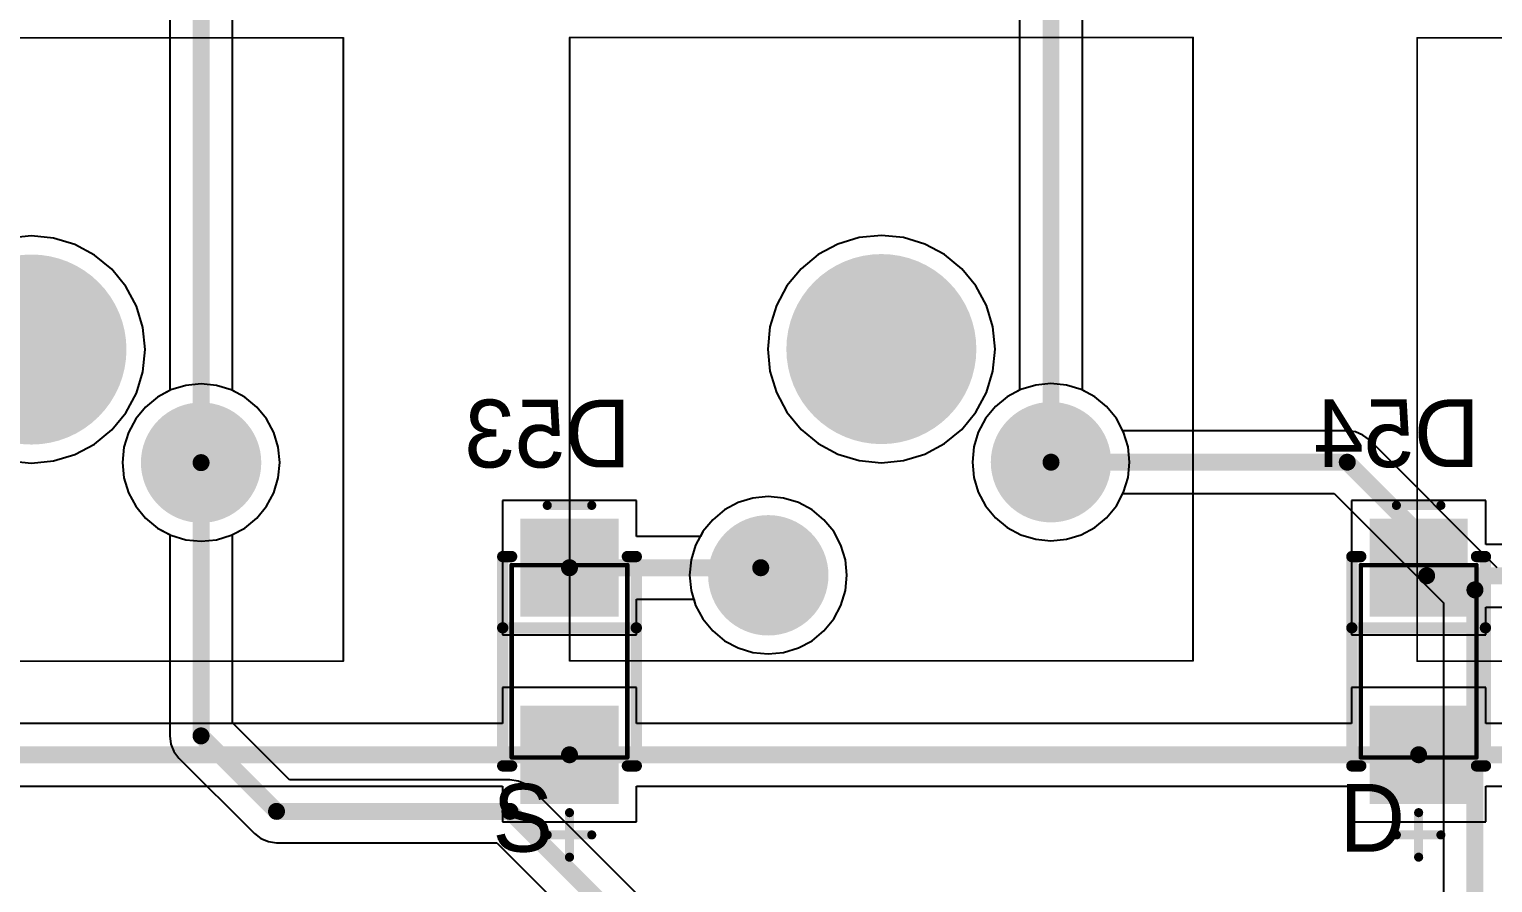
# Model space of a CAD drawing. Header units: millimetres. Extents: x 25 to 374, y 23 to 150.
# Drawn here: x 68.28 to 101.16, y 61.13 to 80.29 of the extents above; entities that cross this region are included whole.
import ezdxf

# ---------------------------------------------------------------- set-up
doc = ezdxf.new("R2010")
doc.units = ezdxf.units.MM
for name, color, linetype in [('BottomLayer', 5, 'Continuous'), ('BottomOverlay', 54, 'Continuous'), ('BottomPaste', 16, 'Continuous'), ('BottomSolder', 6, 'Continuous'), ('Mechanical1', 6, 'Continuous'), ('Mechanical13', 56, 'Continuous'), ('Mechanical15', 56, 'Continuous'), ('MultiLayer', 9, 'Continuous'), ('PadHoleLayer', 156, 'Continuous'), ('TopLayer', 1, 'Continuous'), ('TopOverlay', 2, 'Continuous'), ('TopSolder', 216, 'Continuous')]:
    doc.layers.add(name, color=color, linetype=linetype)

# ---------------------------------------------------------------- blocks, each defined once
blk = doc.blocks.new('SMA_DO_214AC__S1_B_81')
at = {"layer": 'BottomLayer'}
for points in [[(-1.1, -1), (-1.1, 1), (-3.1, -1), (-3.1, 1)], [(3.1, -1), (3.1, 1), (1.1, -1), (1.1, 1)]]:
    blk.add_solid(points, dxfattribs=at)
at = {"layer": 'BottomOverlay', "const_width": 0.254}
for points in [[(-2.35, 1.3), (-2.35, 1.5)], [(2.35, 1.5), (-2.35, 1.5)], [(-0.75, -1.5), (-0.75, 1.5)], [(2.35, 1.3), (2.35, 1.5)], [(-2.35, -1.5), (-2.35, -1.3)], [(2.35, -1.5), (2.35, -1.3)], [(2.35, -1.5), (-2.35, -1.5)]]:
    blk.add_lwpolyline(points, dxfattribs=at)
at = {"layer": 'BottomOverlay', "const_width": 0.127}
for points in [[(-2.414, 1.5, 1), (-2.287, 1.5, 1)], [(-2.414, 1.5, 1), (-2.287, 1.5, 1)], [(-2.414, 1.3, 1), (-2.287, 1.3, 1)], [(-0.814, 1.5, 1), (-0.687, 1.5, 1)], [(2.287, 1.5, 1), (2.414, 1.5, 1)], [(2.287, 1.5, 1), (2.414, 1.5, 1)], [(2.287, 1.3, 1), (2.414, 1.3, 1)], [(-2.414, -1.3, 1), (-2.287, -1.3, 1)], [(2.287, -1.3, 1), (2.414, -1.3, 1)], [(-2.414, -1.5, 1), (-2.287, -1.5, 1)], [(-2.414, -1.5, 1), (-2.287, -1.5, 1)], [(-0.814, -1.5, 1), (-0.687, -1.5, 1)], [(2.287, -1.5, 1), (2.414, -1.5, 1)], [(2.287, -1.5, 1), (2.414, -1.5, 1)]]:
    blk.add_lwpolyline(points, format="xyb", close=True, dxfattribs=at)
at = {"layer": 'BottomPaste'}
for points in [[(-1.1, -1), (-1.1, 1), (-3.1, -1), (-3.1, 1)], [(3.1, -1), (3.1, 1), (1.1, -1), (1.1, 1)]]:
    blk.add_solid(points, dxfattribs=at)
at = {"layer": 'BottomSolder'}
for points in [[(-0.998, -1.102), (-0.998, 1.102), (-3.202, -1.102), (-3.202, 1.102)], [(3.202, -1.102), (3.202, 1.102), (0.998, -1.102), (0.998, 1.102)]]:
    blk.add_solid(points, dxfattribs=at)
at = {"layer": 'Mechanical13', "const_width": 0.1}
for points in [[(2.16, 1.3), (-2.16, 1.3)], [(-2.16, -1.3), (-2.16, 1.3)], [(2.16, -1.3), (2.16, 1.3)], [(2.16, -1.3), (-2.16, -1.3)]]:
    blk.add_lwpolyline(points, dxfattribs=at)
at = {"layer": 'Mechanical13', "const_width": 0.05}
for points in [[(-2.185, 1.3, 1), (-2.135, 1.3, 1)], [(-2.185, 1.3, 1), (-2.135, 1.3, 1)], [(2.135, 1.3, 1), (2.185, 1.3, 1)], [(2.135, 1.3, 1), (2.185, 1.3, 1)], [(-2.185, -1.3, 1), (-2.135, -1.3, 1)], [(-2.185, -1.3, 1), (-2.135, -1.3, 1)], [(2.135, -1.3, 1), (2.185, -1.3, 1)], [(2.135, -1.3, 1), (2.185, -1.3, 1)]]:
    blk.add_lwpolyline(points, format="xyb", close=True, dxfattribs=at)
at = {"layer": 'Mechanical15', "const_width": 0.203}
for points in [[(-3.5, -0.5), (-3.5, 0.5)], [(3.9, -0.5), (3.9, 0.5)], [(4.4, 0), (3.4, 0)]]:
    blk.add_lwpolyline(points, dxfattribs=at)
at = {"layer": 'Mechanical15', "const_width": 0.102}
for points in [[(-3.551, 0.5, 1), (-3.449, 0.5, 1)], [(3.849, 0.5, 1), (3.951, 0.5, 1)], [(3.349, 0, 1), (3.451, 0, 1)], [(4.349, 0, 1), (4.451, 0, 1)], [(-3.551, -0.5, 1), (-3.449, -0.5, 1)], [(3.849, -0.5, 1), (3.951, -0.5, 1)]]:
    blk.add_lwpolyline(points, format="xyb", close=True, dxfattribs=at)
blk = doc.blocks.new('SMA_DO_214AC__S1_B_82')
at = {"layer": 'BottomLayer'}
for points in [[(-1.1, -1), (-1.1, 1), (-3.1, -1), (-3.1, 1)], [(3.1, -1), (3.1, 1), (1.1, -1), (1.1, 1)]]:
    blk.add_solid(points, dxfattribs=at)
at = {"layer": 'BottomOverlay', "const_width": 0.254}
for points in [[(-2.35, 1.3), (-2.35, 1.5)], [(2.35, 1.5), (-2.35, 1.5)], [(-0.75, -1.5), (-0.75, 1.5)], [(2.35, 1.3), (2.35, 1.5)], [(-2.35, -1.5), (-2.35, -1.3)], [(2.35, -1.5), (2.35, -1.3)], [(2.35, -1.5), (-2.35, -1.5)]]:
    blk.add_lwpolyline(points, dxfattribs=at)
at = {"layer": 'BottomOverlay', "const_width": 0.127}
for points in [[(-2.414, 1.5, 1), (-2.287, 1.5, 1)], [(-2.414, 1.5, 1), (-2.287, 1.5, 1)], [(-2.414, 1.3, 1), (-2.287, 1.3, 1)], [(-0.814, 1.5, 1), (-0.687, 1.5, 1)], [(2.287, 1.5, 1), (2.414, 1.5, 1)], [(2.287, 1.5, 1), (2.414, 1.5, 1)], [(2.287, 1.3, 1), (2.414, 1.3, 1)], [(-2.414, -1.3, 1), (-2.287, -1.3, 1)], [(2.287, -1.3, 1), (2.414, -1.3, 1)], [(-2.414, -1.5, 1), (-2.287, -1.5, 1)], [(-2.414, -1.5, 1), (-2.287, -1.5, 1)], [(-0.814, -1.5, 1), (-0.687, -1.5, 1)], [(2.287, -1.5, 1), (2.414, -1.5, 1)], [(2.287, -1.5, 1), (2.414, -1.5, 1)]]:
    blk.add_lwpolyline(points, format="xyb", close=True, dxfattribs=at)
at = {"layer": 'BottomPaste'}
for points in [[(-1.1, -1), (-1.1, 1), (-3.1, -1), (-3.1, 1)], [(3.1, -1), (3.1, 1), (1.1, -1), (1.1, 1)]]:
    blk.add_solid(points, dxfattribs=at)
at = {"layer": 'BottomSolder'}
for points in [[(-0.998, -1.102), (-0.998, 1.102), (-3.202, -1.102), (-3.202, 1.102)], [(3.202, -1.102), (3.202, 1.102), (0.998, -1.102), (0.998, 1.102)]]:
    blk.add_solid(points, dxfattribs=at)
at = {"layer": 'Mechanical13', "const_width": 0.1}
for points in [[(2.16, 1.3), (-2.16, 1.3)], [(-2.16, -1.3), (-2.16, 1.3)], [(2.16, -1.3), (2.16, 1.3)], [(2.16, -1.3), (-2.16, -1.3)]]:
    blk.add_lwpolyline(points, dxfattribs=at)
at = {"layer": 'Mechanical13', "const_width": 0.05}
for points in [[(-2.185, 1.3, 1), (-2.135, 1.3, 1)], [(-2.185, 1.3, 1), (-2.135, 1.3, 1)], [(2.135, 1.3, 1), (2.185, 1.3, 1)], [(2.135, 1.3, 1), (2.185, 1.3, 1)], [(-2.185, -1.3, 1), (-2.135, -1.3, 1)], [(-2.185, -1.3, 1), (-2.135, -1.3, 1)], [(2.135, -1.3, 1), (2.185, -1.3, 1)], [(2.135, -1.3, 1), (2.185, -1.3, 1)]]:
    blk.add_lwpolyline(points, format="xyb", close=True, dxfattribs=at)
at = {"layer": 'Mechanical15', "const_width": 0.203}
for points in [[(-3.5, -0.5), (-3.5, 0.5)], [(3.9, -0.5), (3.9, 0.5)], [(4.4, 0), (3.4, 0)]]:
    blk.add_lwpolyline(points, dxfattribs=at)
at = {"layer": 'Mechanical15', "const_width": 0.102}
for points in [[(-3.551, 0.5, 1), (-3.449, 0.5, 1)], [(3.849, 0.5, 1), (3.951, 0.5, 1)], [(3.349, 0, 1), (3.451, 0, 1)], [(4.349, 0, 1), (4.451, 0, 1)], [(-3.551, -0.5, 1), (-3.449, -0.5, 1)], [(3.849, -0.5, 1), (3.951, -0.5, 1)]]:
    blk.add_lwpolyline(points, format="xyb", close=True, dxfattribs=at)
blk = doc.blocks.new('MX_SW_3_172')
at = {"layer": 'BottomLayer'}
for points, const_width in [([(-1.016, 0, 1), (1.016, 0, 1)], 2.032), ([(3.185, -2.54, 1), (4.435, -2.54, 1)], 1.25), ([(-3.165, -5.08, 1), (-1.915, -5.08, 1)], 1.25)]:
    blk.add_lwpolyline(points, format="xyb", close=True, dxfattribs=dict(at, const_width=const_width))
at = {"layer": 'BottomSolder'}
for points, const_width in [([(-1.067, 0, 1), (1.067, 0, 1)], 2.134), ([(3.134, -2.54, 1), (4.486, -2.54, 1)], 1.352), ([(-3.216, -5.08, 1), (-1.864, -5.08, 1)], 1.352)]:
    blk.add_lwpolyline(points, format="xyb", close=True, dxfattribs=dict(at, const_width=const_width))
at = {"layer": 'Mechanical1', "const_width": 0.0381}
for points in [[(-7, -7), (-7, 7)], [(-7, 7), (7, 7)], [(7, -7), (7, 7)], [(-7, -7), (7, -7)]]:
    blk.add_lwpolyline(points, dxfattribs=at)
at = {"layer": 'Mechanical1', "const_width": 0.0191}
for points in [[(-7.01, 7, 1), (-6.99, 7, 1)], [(-7.01, 7, 1), (-6.99, 7, 1)], [(6.99, 7, 1), (7.01, 7, 1)], [(6.99, 7, 1), (7.01, 7, 1)], [(-7.01, -7, 1), (-6.99, -7, 1)], [(-7.01, -7, 1), (-6.99, -7, 1)], [(6.99, -7, 1), (7.01, -7, 1)], [(6.99, -7, 1), (7.01, -7, 1)]]:
    blk.add_lwpolyline(points, format="xyb", close=True, dxfattribs=at)
at = {"layer": 'MultiLayer'}
for points, const_width in [([(-1.016, 0, 1), (1.016, 0, 1)], 2.032), ([(3.185, -2.54, 1), (4.435, -2.54, 1)], 1.25), ([(-3.165, -5.08, 1), (-1.915, -5.08, 1)], 1.25)]:
    blk.add_lwpolyline(points, format="xyb", close=True, dxfattribs=dict(at, const_width=const_width))
at = {"layer": 'PadHoleLayer'}
for points, const_width in [([(-1.016, 0, 1), (1.016, 0, 1)], 2.032), ([(3.435, -2.54, 1), (4.185, -2.54, 1)], 0.75), ([(-2.915, -5.08, 1), (-2.165, -5.08, 1)], 0.75)]:
    blk.add_lwpolyline(points, format="xyb", close=True, dxfattribs=dict(at, const_width=const_width))
at = {"layer": 'TopLayer'}
for points, const_width in [([(-1.016, 0, 1), (1.016, 0, 1)], 2.032), ([(3.185, -2.54, 1), (4.435, -2.54, 1)], 1.25), ([(-3.165, -5.08, 1), (-1.915, -5.08, 1)], 1.25)]:
    blk.add_lwpolyline(points, format="xyb", close=True, dxfattribs=dict(at, const_width=const_width))
at = {"layer": 'TopSolder'}
for points, const_width in [([(-1.067, 0, 1), (1.067, 0, 1)], 2.134), ([(3.134, -2.54, 1), (4.486, -2.54, 1)], 1.352), ([(-3.216, -5.08, 1), (-1.864, -5.08, 1)], 1.352)]:
    blk.add_lwpolyline(points, format="xyb", close=True, dxfattribs=dict(at, const_width=const_width))
blk = doc.blocks.new('MX_SW_3_173')
at = {"layer": 'BottomLayer'}
for points, const_width in [([(-1.016, 0, 1), (1.016, 0, 1)], 2.032), ([(3.185, -2.54, 1), (4.435, -2.54, 1)], 1.25), ([(-3.165, -5.08, 1), (-1.915, -5.08, 1)], 1.25)]:
    blk.add_lwpolyline(points, format="xyb", close=True, dxfattribs=dict(at, const_width=const_width))
at = {"layer": 'BottomSolder'}
for points, const_width in [([(-1.067, 0, 1), (1.067, 0, 1)], 2.134), ([(3.134, -2.54, 1), (4.486, -2.54, 1)], 1.352), ([(-3.216, -5.08, 1), (-1.864, -5.08, 1)], 1.352)]:
    blk.add_lwpolyline(points, format="xyb", close=True, dxfattribs=dict(at, const_width=const_width))
at = {"layer": 'Mechanical1', "const_width": 0.0381}
for points in [[(-7, -7), (-7, 7)], [(-7, 7), (7, 7)], [(7, -7), (7, 7)], [(-7, -7), (7, -7)]]:
    blk.add_lwpolyline(points, dxfattribs=at)
at = {"layer": 'Mechanical1', "const_width": 0.0191}
for points in [[(-7.01, 7, 1), (-6.99, 7, 1)], [(-7.01, 7, 1), (-6.99, 7, 1)], [(6.99, 7, 1), (7.01, 7, 1)], [(6.99, 7, 1), (7.01, 7, 1)], [(-7.01, -7, 1), (-6.99, -7, 1)], [(-7.01, -7, 1), (-6.99, -7, 1)], [(6.99, -7, 1), (7.01, -7, 1)], [(6.99, -7, 1), (7.01, -7, 1)]]:
    blk.add_lwpolyline(points, format="xyb", close=True, dxfattribs=at)
at = {"layer": 'MultiLayer'}
for points, const_width in [([(-1.016, 0, 1), (1.016, 0, 1)], 2.032), ([(3.185, -2.54, 1), (4.435, -2.54, 1)], 1.25), ([(-3.165, -5.08, 1), (-1.915, -5.08, 1)], 1.25)]:
    blk.add_lwpolyline(points, format="xyb", close=True, dxfattribs=dict(at, const_width=const_width))
at = {"layer": 'PadHoleLayer'}
for points, const_width in [([(-1.016, 0, 1), (1.016, 0, 1)], 2.032), ([(3.435, -2.54, 1), (4.185, -2.54, 1)], 0.75), ([(-2.915, -5.08, 1), (-2.165, -5.08, 1)], 0.75)]:
    blk.add_lwpolyline(points, format="xyb", close=True, dxfattribs=dict(at, const_width=const_width))
at = {"layer": 'TopLayer'}
for points, const_width in [([(-1.016, 0, 1), (1.016, 0, 1)], 2.032), ([(3.185, -2.54, 1), (4.435, -2.54, 1)], 1.25), ([(-3.165, -5.08, 1), (-1.915, -5.08, 1)], 1.25)]:
    blk.add_lwpolyline(points, format="xyb", close=True, dxfattribs=dict(at, const_width=const_width))
at = {"layer": 'TopSolder'}
for points, const_width in [([(-1.067, 0, 1), (1.067, 0, 1)], 2.134), ([(3.134, -2.54, 1), (4.486, -2.54, 1)], 1.352), ([(-3.216, -5.08, 1), (-1.864, -5.08, 1)], 1.352)]:
    blk.add_lwpolyline(points, format="xyb", close=True, dxfattribs=dict(at, const_width=const_width))
blk = doc.blocks.new('MX_SW_3_174')
at = {"layer": 'BottomLayer'}
for points, const_width in [([(-1.016, 0, 1), (1.016, 0, 1)], 2.032), ([(3.185, -2.54, 1), (4.435, -2.54, 1)], 1.25), ([(-3.165, -5.08, 1), (-1.915, -5.08, 1)], 1.25)]:
    blk.add_lwpolyline(points, format="xyb", close=True, dxfattribs=dict(at, const_width=const_width))
at = {"layer": 'BottomSolder'}
for points, const_width in [([(-1.067, 0, 1), (1.067, 0, 1)], 2.134), ([(3.134, -2.54, 1), (4.486, -2.54, 1)], 1.352), ([(-3.216, -5.08, 1), (-1.864, -5.08, 1)], 1.352)]:
    blk.add_lwpolyline(points, format="xyb", close=True, dxfattribs=dict(at, const_width=const_width))
at = {"layer": 'Mechanical1', "const_width": 0.0381}
for points in [[(-7, -7), (-7, 7)], [(-7, 7), (7, 7)], [(7, -7), (7, 7)], [(-7, -7), (7, -7)]]:
    blk.add_lwpolyline(points, dxfattribs=at)
at = {"layer": 'Mechanical1', "const_width": 0.0191}
for points in [[(-7.01, 7, 1), (-6.99, 7, 1)], [(-7.01, 7, 1), (-6.99, 7, 1)], [(6.99, 7, 1), (7.01, 7, 1)], [(6.99, 7, 1), (7.01, 7, 1)], [(-7.01, -7, 1), (-6.99, -7, 1)], [(-7.01, -7, 1), (-6.99, -7, 1)], [(6.99, -7, 1), (7.01, -7, 1)], [(6.99, -7, 1), (7.01, -7, 1)]]:
    blk.add_lwpolyline(points, format="xyb", close=True, dxfattribs=at)
at = {"layer": 'MultiLayer'}
for points, const_width in [([(-1.016, 0, 1), (1.016, 0, 1)], 2.032), ([(3.185, -2.54, 1), (4.435, -2.54, 1)], 1.25), ([(-3.165, -5.08, 1), (-1.915, -5.08, 1)], 1.25)]:
    blk.add_lwpolyline(points, format="xyb", close=True, dxfattribs=dict(at, const_width=const_width))
at = {"layer": 'PadHoleLayer'}
for points, const_width in [([(-1.016, 0, 1), (1.016, 0, 1)], 2.032), ([(3.435, -2.54, 1), (4.185, -2.54, 1)], 0.75), ([(-2.915, -5.08, 1), (-2.165, -5.08, 1)], 0.75)]:
    blk.add_lwpolyline(points, format="xyb", close=True, dxfattribs=dict(at, const_width=const_width))
at = {"layer": 'TopLayer'}
for points, const_width in [([(-1.016, 0, 1), (1.016, 0, 1)], 2.032), ([(3.185, -2.54, 1), (4.435, -2.54, 1)], 1.25), ([(-3.165, -5.08, 1), (-1.915, -5.08, 1)], 1.25)]:
    blk.add_lwpolyline(points, format="xyb", close=True, dxfattribs=dict(at, const_width=const_width))
at = {"layer": 'TopSolder'}
for points, const_width in [([(-1.067, 0, 1), (1.067, 0, 1)], 2.134), ([(3.134, -2.54, 1), (4.486, -2.54, 1)], 1.352), ([(-3.216, -5.08, 1), (-1.864, -5.08, 1)], 1.352)]:
    blk.add_lwpolyline(points, format="xyb", close=True, dxfattribs=dict(at, const_width=const_width))

msp = doc.modelspace()

# ---------------------------------------------------------------- linework, layer by layer
at = {"layer": 'BottomLayer'}
for p, q in [((68.334, 75.653), (67.836, 75.604)), ((68.832, 75.604), (68.334, 75.653)), ((86.926, 75.615), (86.448, 75.469)), ((87.424, 75.664), (86.926, 75.615)), ((87.922, 75.615), (87.424, 75.664)), ((88.401, 75.469), (87.922, 75.615)), ((69.31, 75.459), (68.832, 75.604)), ((69.752, 75.223), (69.31, 75.459)), ((86.448, 75.469), (86.006, 75.234)), ((88.842, 75.234), (88.401, 75.469)), ((70.138, 74.906), (69.752, 75.223)), ((86.006, 75.234), (85.62, 74.916)), ((89.229, 74.916), (88.842, 75.234)), ((70.456, 74.519), (70.138, 74.906)), ((85.62, 74.916), (85.302, 74.529)), ((89.546, 74.529), (89.229, 74.916)), ((70.692, 74.078), (70.456, 74.519)), ((85.302, 74.529), (85.066, 74.088)), ((89.782, 74.088), (89.546, 74.529)), ((70.837, 73.599), (70.692, 74.078)), ((85.066, 74.088), (84.921, 73.609)), ((89.928, 73.609), (89.782, 74.088)), ((70.886, 73.101), (70.837, 73.599)), ((84.921, 73.609), (84.872, 73.111)), ((89.977, 73.111), (89.928, 73.609)), ((70.837, 72.603), (70.886, 73.101)), ((84.872, 73.111), (84.921, 72.613)), ((89.928, 72.613), (89.977, 73.111)), ((70.692, 72.124), (70.837, 72.603)), ((72.144, 72.328), (71.799, 72.294)), ((72.488, 72.294), (72.144, 72.328)), ((84.921, 72.613), (85.066, 72.135)), ((89.782, 72.135), (89.928, 72.613)), ((91.234, 72.338), (90.89, 72.304)), ((91.579, 72.304), (91.234, 72.338)), ((70.456, 71.683), (70.692, 72.124)), ((71.162, 72.03), (70.895, 71.81)), ((71.468, 72.193), (71.162, 72.03)), ((71.799, 72.294), (71.468, 72.193)), ((72.82, 72.193), (72.488, 72.294)), ((73.125, 72.03), (72.82, 72.193)), ((73.393, 71.81), (73.125, 72.03)), ((85.066, 72.135), (85.302, 71.693)), ((89.546, 71.693), (89.782, 72.135)), ((90.253, 72.04), (89.985, 71.82)), ((90.558, 72.203), (90.253, 72.04)), ((90.89, 72.304), (90.558, 72.203)), ((91.91, 72.203), (91.579, 72.304)), ((92.216, 72.04), (91.91, 72.203)), ((92.483, 71.82), (92.216, 72.04)), ((70.138, 71.296), (70.456, 71.683)), ((70.895, 71.81), (70.675, 71.543)), ((73.612, 71.543), (73.393, 71.81)), ((85.302, 71.693), (85.62, 71.307)), ((89.229, 71.307), (89.546, 71.693)), ((89.985, 71.82), (89.765, 71.553)), ((92.703, 71.553), (92.483, 71.82)), ((70.675, 71.543), (70.512, 71.237)), ((73.776, 71.237), (73.612, 71.543)), ((89.765, 71.553), (89.602, 71.247)), ((92.866, 71.247), (92.703, 71.553)), ((69.752, 70.979), (70.138, 71.296)), ((70.512, 71.237), (70.411, 70.906)), ((73.876, 70.906), (73.776, 71.237)), ((85.62, 71.307), (86.006, 70.989)), ((88.842, 70.989), (89.229, 71.307)), ((89.602, 71.247), (89.502, 70.916)), ((92.967, 70.916), (92.866, 71.247)), ((68.832, 70.598), (69.31, 70.743)), ((69.31, 70.743), (69.752, 70.979)), ((70.411, 70.906), (70.377, 70.561)), ((73.91, 70.561), (73.876, 70.906)), ((86.006, 70.989), (86.448, 70.753)), ((86.448, 70.753), (86.926, 70.608)), ((87.922, 70.608), (88.401, 70.753)), ((88.401, 70.753), (88.842, 70.989)), ((89.502, 70.916), (89.468, 70.571)), ((93.001, 70.571), (92.967, 70.916)), ((67.836, 70.598), (68.334, 70.549)), ((68.334, 70.549), (68.832, 70.598)), ((70.377, 70.561), (70.411, 70.217)), ((73.876, 70.217), (73.91, 70.561)), ((86.926, 70.608), (87.424, 70.559)), ((87.424, 70.559), (87.922, 70.608)), ((89.468, 70.571), (89.502, 70.227)), ((92.967, 70.227), (93.001, 70.571)), ((70.411, 70.217), (70.512, 69.885)), ((73.776, 69.885), (73.876, 70.217)), ((89.502, 70.227), (89.602, 69.895)), ((92.866, 69.895), (92.967, 70.227)), ((70.512, 69.885), (70.675, 69.58)), ((73.612, 69.58), (73.776, 69.885)), ((81.927, 69.709), (78.911, 69.709)), ((78.911, 69.709), (78.911, 66.693)), ((81.927, 68.905), (81.927, 69.709)), ((84.54, 69.764), (84.208, 69.663)), ((84.884, 69.798), (84.54, 69.764)), ((85.229, 69.764), (84.884, 69.798)), ((85.56, 69.663), (85.229, 69.764)), ((89.602, 69.895), (89.765, 69.59)), ((92.703, 69.59), (92.866, 69.895)), ((101, 69.709), (97.984, 69.709)), ((97.984, 69.709), (97.984, 66.693)), ((101, 68.726), (101, 69.709)), ((70.675, 69.58), (70.895, 69.312)), ((73.393, 69.312), (73.612, 69.58)), ((83.903, 69.5), (83.635, 69.28)), ((84.208, 69.663), (83.903, 69.5)), ((85.866, 69.5), (85.56, 69.663)), ((86.133, 69.28), (85.866, 69.5)), ((89.765, 69.59), (89.985, 69.322)), ((92.483, 69.322), (92.703, 69.59)), ((70.895, 69.312), (71.162, 69.092)), ((71.162, 69.092), (71.468, 68.929)), ((72.82, 68.929), (73.125, 69.092)), ((73.125, 69.092), (73.393, 69.312)), ((83.635, 69.28), (83.415, 69.013)), ((86.353, 69.013), (86.133, 69.28)), ((89.985, 69.322), (90.253, 69.103)), ((90.253, 69.103), (90.558, 68.939)), ((91.91, 68.939), (92.216, 69.103)), ((92.216, 69.103), (92.483, 69.322)), ((71.468, 68.929), (71.799, 68.829)), ((71.799, 68.829), (72.144, 68.795)), ((72.144, 68.795), (72.488, 68.829)), ((72.488, 68.829), (72.82, 68.929)), ((83.358, 68.905), (81.927, 68.905)), ((83.415, 69.013), (83.358, 68.905)), ((86.516, 68.707), (86.353, 69.013)), ((86.617, 68.376), (86.516, 68.707)), ((90.558, 68.939), (90.89, 68.839)), ((90.89, 68.839), (91.234, 68.805)), ((91.234, 68.805), (91.579, 68.839)), ((91.579, 68.839), (91.91, 68.939)), ((102.302, 68.726), (101, 68.726)), ((86.651, 68.031), (86.617, 68.376)), ((86.617, 67.687), (86.651, 68.031)), ((81.927, 66.693), (81.927, 67.496)), ((81.927, 67.496), (83.209, 67.496)), ((83.209, 67.496), (83.252, 67.355)), ((86.516, 67.355), (86.617, 67.687)), ((83.252, 67.355), (83.415, 67.05)), ((86.353, 67.05), (86.516, 67.355)), ((101, 66.693), (101, 67.317)), ((101, 67.317), (102.302, 67.317)), ((83.415, 67.05), (83.635, 66.782)), ((83.635, 66.782), (83.903, 66.563)), ((85.866, 66.563), (86.133, 66.782)), ((86.133, 66.782), (86.353, 67.05)), ((78.911, 66.693), (81.927, 66.693)), ((83.903, 66.563), (84.208, 66.399)), ((85.56, 66.399), (85.866, 66.563)), ((97.984, 66.693), (101, 66.693)), ((84.208, 66.399), (84.54, 66.299)), ((84.54, 66.299), (84.884, 66.265)), ((84.884, 66.265), (85.229, 66.299)), ((85.229, 66.299), (85.56, 66.399)), ((81.927, 65.509), (78.911, 65.509)), ((78.911, 65.509), (78.911, 64.705)), ((81.927, 64.705), (81.927, 65.509)), ((101, 65.509), (97.984, 65.509)), ((97.984, 65.509), (97.984, 64.705)), ((101, 64.705), (101, 65.509)), ((78.911, 64.705), (62.517, 64.705)), ((97.984, 64.705), (81.927, 64.705)), ((117.057, 64.705), (101, 64.705)), ((62.225, 63.296), (78.911, 63.296)), ((78.911, 63.296), (78.911, 62.493)), ((81.927, 62.493), (81.927, 63.296)), ((81.927, 63.296), (97.984, 63.296)), ((97.984, 63.296), (97.984, 62.493)), ((101, 62.493), (101, 63.296)), ((101, 63.296), (117.057, 63.296)), ((78.911, 62.493), (81.927, 62.493)), ((97.984, 62.493), (101, 62.493))]:
    msp.add_line(p, q, dxfattribs=at)
at = {"layer": 'BottomLayer', "const_width": 0.381}
for points in [[(80.419, 68.201), (84.715, 68.201)], [(99.672, 68.021), (103.919, 68.021)], [(62.225, 64.001), (80.419, 64.001)], [(80.419, 64.001), (99.492, 64.001)], [(99.492, 64.001), (118.565, 64.001)]]:
    msp.add_lwpolyline(points, dxfattribs=at)
at = {"layer": 'BottomLayer', "const_width": 0.191}
for points in [[(80.324, 68.201, 1), (80.514, 68.201, 1)], [(84.619, 68.201, 1), (84.81, 68.201, 1)], [(99.576, 68.021, 1), (99.767, 68.021, 1)], [(80.324, 64.001, 1), (80.514, 64.001, 1)], [(80.324, 64.001, 1), (80.514, 64.001, 1)], [(99.397, 64.001, 1), (99.587, 64.001, 1)], [(99.397, 64.001, 1), (99.587, 64.001, 1)]]:
    msp.add_lwpolyline(points, format="xyb", close=True, dxfattribs=at)
at = {"layer": 'Mechanical1', "const_width": 0.0127}
for points in [[(61.357, 80.105), (75.356, 80.105)], [(75.356, 66.106), (75.356, 80.105)], [(80.407, 80.105), (94.406, 80.105)], [(80.407, 66.106), (80.407, 80.105)], [(94.406, 66.106), (94.406, 80.105)], [(99.457, 80.105), (113.456, 80.105)], [(99.457, 66.106), (99.457, 80.105)], [(61.357, 66.106), (75.356, 66.106)], [(80.407, 66.106), (94.406, 66.106)], [(99.457, 66.106), (113.456, 66.106)]]:
    msp.add_lwpolyline(points, dxfattribs=at)
at = {"layer": 'Mechanical1', "const_width": 0.00635}
for points in [[(75.353, 80.105, 1), (75.36, 80.105, 1)], [(75.353, 80.105, 1), (75.36, 80.105, 1)], [(80.404, 80.105, 1), (80.41, 80.105, 1)], [(80.404, 80.105, 1), (80.41, 80.105, 1)], [(94.403, 80.105, 1), (94.41, 80.105, 1)], [(94.403, 80.105, 1), (94.41, 80.105, 1)], [(99.454, 80.105, 1), (99.46, 80.105, 1)], [(99.454, 80.105, 1), (99.46, 80.105, 1)], [(75.353, 66.106, 1), (75.36, 66.106, 1)], [(75.353, 66.106, 1), (75.36, 66.106, 1)], [(80.404, 66.106, 1), (80.41, 66.106, 1)], [(80.404, 66.106, 1), (80.41, 66.106, 1)], [(94.403, 66.106, 1), (94.41, 66.106, 1)], [(94.403, 66.106, 1), (94.41, 66.106, 1)], [(99.454, 66.106, 1), (99.46, 66.106, 1)], [(99.454, 66.106, 1), (99.46, 66.106, 1)]]:
    msp.add_lwpolyline(points, format="xyb", close=True, dxfattribs=at)
at = {"layer": 'TopLayer'}
for p, q in [((91.939, 72.188), (91.939, 87.577)), ((90.53, 87.285), (90.53, 72.188)), ((72.848, 72.178), (72.848, 84.879)), ((71.439, 84.587), (71.439, 72.178)), ((68.334, 75.653), (67.836, 75.604)), ((68.832, 75.604), (68.334, 75.653)), ((86.926, 75.615), (86.448, 75.469)), ((87.424, 75.664), (86.926, 75.615)), ((87.922, 75.615), (87.424, 75.664)), ((88.401, 75.469), (87.922, 75.615)), ((69.31, 75.459), (68.832, 75.604)), ((69.752, 75.223), (69.31, 75.459)), ((86.448, 75.469), (86.006, 75.234)), ((88.842, 75.234), (88.401, 75.469)), ((70.138, 74.906), (69.752, 75.223)), ((86.006, 75.234), (85.62, 74.916)), ((89.229, 74.916), (88.842, 75.234)), ((70.456, 74.519), (70.138, 74.906)), ((85.62, 74.916), (85.302, 74.529)), ((89.546, 74.529), (89.229, 74.916)), ((70.692, 74.078), (70.456, 74.519)), ((85.302, 74.529), (85.066, 74.088)), ((89.782, 74.088), (89.546, 74.529)), ((70.837, 73.599), (70.692, 74.078)), ((85.066, 74.088), (84.921, 73.609)), ((89.928, 73.609), (89.782, 74.088)), ((70.886, 73.101), (70.837, 73.599)), ((84.921, 73.609), (84.872, 73.111)), ((89.977, 73.111), (89.928, 73.609)), ((70.837, 72.603), (70.886, 73.101)), ((84.872, 73.111), (84.921, 72.613)), ((89.928, 72.613), (89.977, 73.111)), ((70.692, 72.124), (70.837, 72.603)), ((84.921, 72.613), (85.066, 72.135)), ((89.782, 72.135), (89.928, 72.613)), ((70.456, 71.683), (70.692, 72.124)), ((71.162, 72.03), (70.895, 71.81)), ((71.439, 72.178), (71.162, 72.03)), ((73.125, 72.03), (72.848, 72.178)), ((73.393, 71.81), (73.125, 72.03)), ((85.066, 72.135), (85.302, 71.693)), ((89.546, 71.693), (89.782, 72.135)), ((90.253, 72.04), (89.985, 71.82)), ((90.53, 72.188), (90.253, 72.04)), ((92.216, 72.04), (91.939, 72.188)), ((92.483, 71.82), (92.216, 72.04)), ((70.138, 71.296), (70.456, 71.683)), ((70.895, 71.81), (70.675, 71.543)), ((73.612, 71.543), (73.393, 71.81)), ((85.302, 71.693), (85.62, 71.307)), ((89.229, 71.307), (89.546, 71.693)), ((89.985, 71.82), (89.765, 71.553)), ((92.703, 71.553), (92.483, 71.82)), ((70.675, 71.543), (70.512, 71.237)), ((73.776, 71.237), (73.612, 71.543)), ((89.765, 71.553), (89.602, 71.247)), ((92.851, 71.276), (92.703, 71.553)), ((69.752, 70.979), (70.138, 71.296)), ((70.512, 71.237), (70.411, 70.906)), ((73.876, 70.906), (73.776, 71.237)), ((85.62, 71.307), (86.006, 70.989)), ((88.842, 70.989), (89.229, 71.307)), ((89.602, 71.247), (89.502, 70.916)), ((97.889, 71.276), (92.851, 71.276)), ((98.071, 71.252), (97.889, 71.276)), ((98.241, 71.181), (98.071, 71.252)), ((98.387, 71.07), (98.241, 71.181)), ((101.255, 68.202), (98.387, 71.07)), ((68.832, 70.598), (69.31, 70.743)), ((69.31, 70.743), (69.752, 70.979)), ((70.411, 70.906), (70.377, 70.561)), ((73.91, 70.561), (73.876, 70.906)), ((86.006, 70.989), (86.448, 70.753)), ((86.448, 70.753), (86.926, 70.608)), ((87.922, 70.608), (88.401, 70.753)), ((88.401, 70.753), (88.842, 70.989)), ((89.502, 70.916), (89.468, 70.571)), ((67.836, 70.598), (68.334, 70.549)), ((68.334, 70.549), (68.832, 70.598)), ((70.377, 70.561), (70.411, 70.217)), ((73.876, 70.217), (73.91, 70.561)), ((86.926, 70.608), (87.424, 70.559)), ((87.424, 70.559), (87.922, 70.608)), ((89.468, 70.571), (89.502, 70.227)), ((70.411, 70.217), (70.512, 69.885)), ((73.776, 69.885), (73.876, 70.217)), ((89.502, 70.227), (89.602, 69.895)), ((70.512, 69.885), (70.675, 69.58)), ((73.612, 69.58), (73.776, 69.885)), ((84.54, 69.764), (84.208, 69.663)), ((84.884, 69.798), (84.54, 69.764)), ((85.229, 69.764), (84.884, 69.798)), ((85.56, 69.663), (85.229, 69.764)), ((89.602, 69.895), (89.765, 69.59)), ((92.703, 69.59), (92.851, 69.867)), ((92.851, 69.867), (97.597, 69.867)), ((97.597, 69.867), (100.052, 67.412)), ((70.675, 69.58), (70.895, 69.312)), ((73.393, 69.312), (73.612, 69.58)), ((83.903, 69.5), (83.635, 69.28)), ((84.208, 69.663), (83.903, 69.5)), ((85.866, 69.5), (85.56, 69.663)), ((86.133, 69.28), (85.866, 69.5)), ((89.765, 69.59), (89.985, 69.322)), ((92.483, 69.322), (92.703, 69.59)), ((70.895, 69.312), (71.162, 69.092)), ((71.162, 69.092), (71.439, 68.944)), ((72.848, 68.944), (73.125, 69.092)), ((73.125, 69.092), (73.393, 69.312)), ((83.635, 69.28), (83.415, 69.013)), ((86.353, 69.013), (86.133, 69.28)), ((89.985, 69.322), (90.253, 69.103)), ((90.253, 69.103), (90.558, 68.939)), ((91.91, 68.939), (92.216, 69.103)), ((92.216, 69.103), (92.483, 69.322)), ((71.439, 68.944), (71.439, 64.425)), ((72.848, 64.716), (72.848, 68.944)), ((83.252, 68.707), (83.152, 68.376)), ((83.415, 69.013), (83.252, 68.707)), ((86.516, 68.707), (86.353, 69.013)), ((86.617, 68.376), (86.516, 68.707)), ((90.558, 68.939), (90.89, 68.839)), ((90.89, 68.839), (91.234, 68.805)), ((91.234, 68.805), (91.579, 68.839)), ((91.579, 68.839), (91.91, 68.939)), ((83.152, 68.376), (83.118, 68.031)), ((86.651, 68.031), (86.617, 68.376)), ((83.118, 68.031), (83.152, 67.687)), ((86.617, 67.687), (86.651, 68.031)), ((83.152, 67.687), (83.252, 67.355)), ((86.516, 67.355), (86.617, 67.687)), ((100.052, 67.412), (100.052, 53.128)), ((83.252, 67.355), (83.415, 67.05)), ((86.353, 67.05), (86.516, 67.355)), ((83.415, 67.05), (83.635, 66.782)), ((83.635, 66.782), (83.903, 66.563)), ((85.866, 66.563), (86.133, 66.782)), ((86.133, 66.782), (86.353, 67.05)), ((83.903, 66.563), (84.208, 66.399)), ((85.56, 66.399), (85.866, 66.563)), ((84.208, 66.399), (84.54, 66.299)), ((84.54, 66.299), (84.884, 66.265)), ((84.884, 66.265), (85.229, 66.299)), ((85.229, 66.299), (85.56, 66.399)), ((74.13, 63.435), (72.848, 64.716)), ((71.439, 64.425), (71.463, 64.242)), ((71.463, 64.242), (71.533, 64.072)), ((71.533, 64.072), (71.645, 63.926)), ((71.645, 63.926), (73.34, 62.232)), ((79.08, 63.435), (74.13, 63.435)), ((79.263, 63.411), (79.08, 63.435)), ((79.433, 63.341), (79.263, 63.411)), ((79.579, 63.229), (79.433, 63.341)), ((82.179, 60.628), (79.579, 63.229)), ((73.34, 62.232), (73.486, 62.12)), ((73.486, 62.12), (73.655, 62.05)), ((73.655, 62.05), (73.838, 62.026)), ((73.838, 62.026), (78.789, 62.026)), ((78.789, 62.026), (80.977, 59.838))]:
    msp.add_line(p, q, dxfattribs=at)
at = {"layer": 'TopLayer', "const_width": 0.381}
for points in [[(91.234, 70.571), (91.234, 87.577)], [(72.144, 70.561), (72.144, 84.879)], [(72.144, 64.425), (72.144, 70.561)], [(91.234, 70.571), (97.889, 70.571)], [(97.889, 70.571), (100.757, 67.704)], [(100.757, 51.511), (100.757, 67.704)], [(72.144, 64.425), (73.838, 62.73)], [(73.838, 62.73), (79.08, 62.73)], [(79.08, 62.73), (81.681, 60.129)]]:
    msp.add_lwpolyline(points, dxfattribs=at)
at = {"layer": 'TopLayer', "const_width": 0.191}
for points in [[(72.048, 70.561, 1), (72.239, 70.561, 1)], [(72.048, 70.561, 1), (72.239, 70.561, 1)], [(91.139, 70.571, 1), (91.33, 70.571, 1)], [(91.139, 70.571, 1), (91.33, 70.571, 1)], [(97.794, 70.571, 1), (97.984, 70.571, 1)], [(97.794, 70.571, 1), (97.984, 70.571, 1)], [(100.661, 67.704, 1), (100.852, 67.704, 1)], [(100.661, 67.704, 1), (100.852, 67.704, 1)], [(72.048, 64.425, 1), (72.239, 64.425, 1)], [(72.048, 64.425, 1), (72.239, 64.425, 1)], [(73.743, 62.73, 1), (73.933, 62.73, 1)], [(73.743, 62.73, 1), (73.933, 62.73, 1)], [(78.985, 62.73, 1), (79.176, 62.73, 1)], [(78.985, 62.73, 1), (79.176, 62.73, 1)]]:
    msp.add_lwpolyline(points, format="xyb", close=True, dxfattribs=at)

# ---------------------------------------------------------------- block references
for name, p in [('MX_SW_3_172', (68.334, 73.101)), ('MX_SW_3_173', (87.424, 73.111)), ('MX_SW_3_174', (106.459, 73.101))]:
    msp.add_blockref(name, p)
at = {"rotation": 270}
for name, p in [('SMA_DO_214AC__S1_B_81', (80.419, 66.101)), ('SMA_DO_214AC__S1_B_82', (99.492, 66.101))]:
    msp.add_blockref(name, p, dxfattribs=at)

# ---------------------------------------------------------------- texts
at = {"layer": 'BottomOverlay', "text_generation_flag": 2}
for s, p in [('D53', (81.796, 70.452)), ('D54', (100.863, 70.46))]:
    msp.add_text(s, height=1.524, dxfattribs=at).set_placement(p)
at = {"layer": 'TopOverlay'}
for s, p in [('S', (78.689, 61.824)), ('D', (97.714, 61.824))]:
    msp.add_text(s, height=1.524, dxfattribs=at).set_placement(p)

doc.saveas('drawing.dxf')
